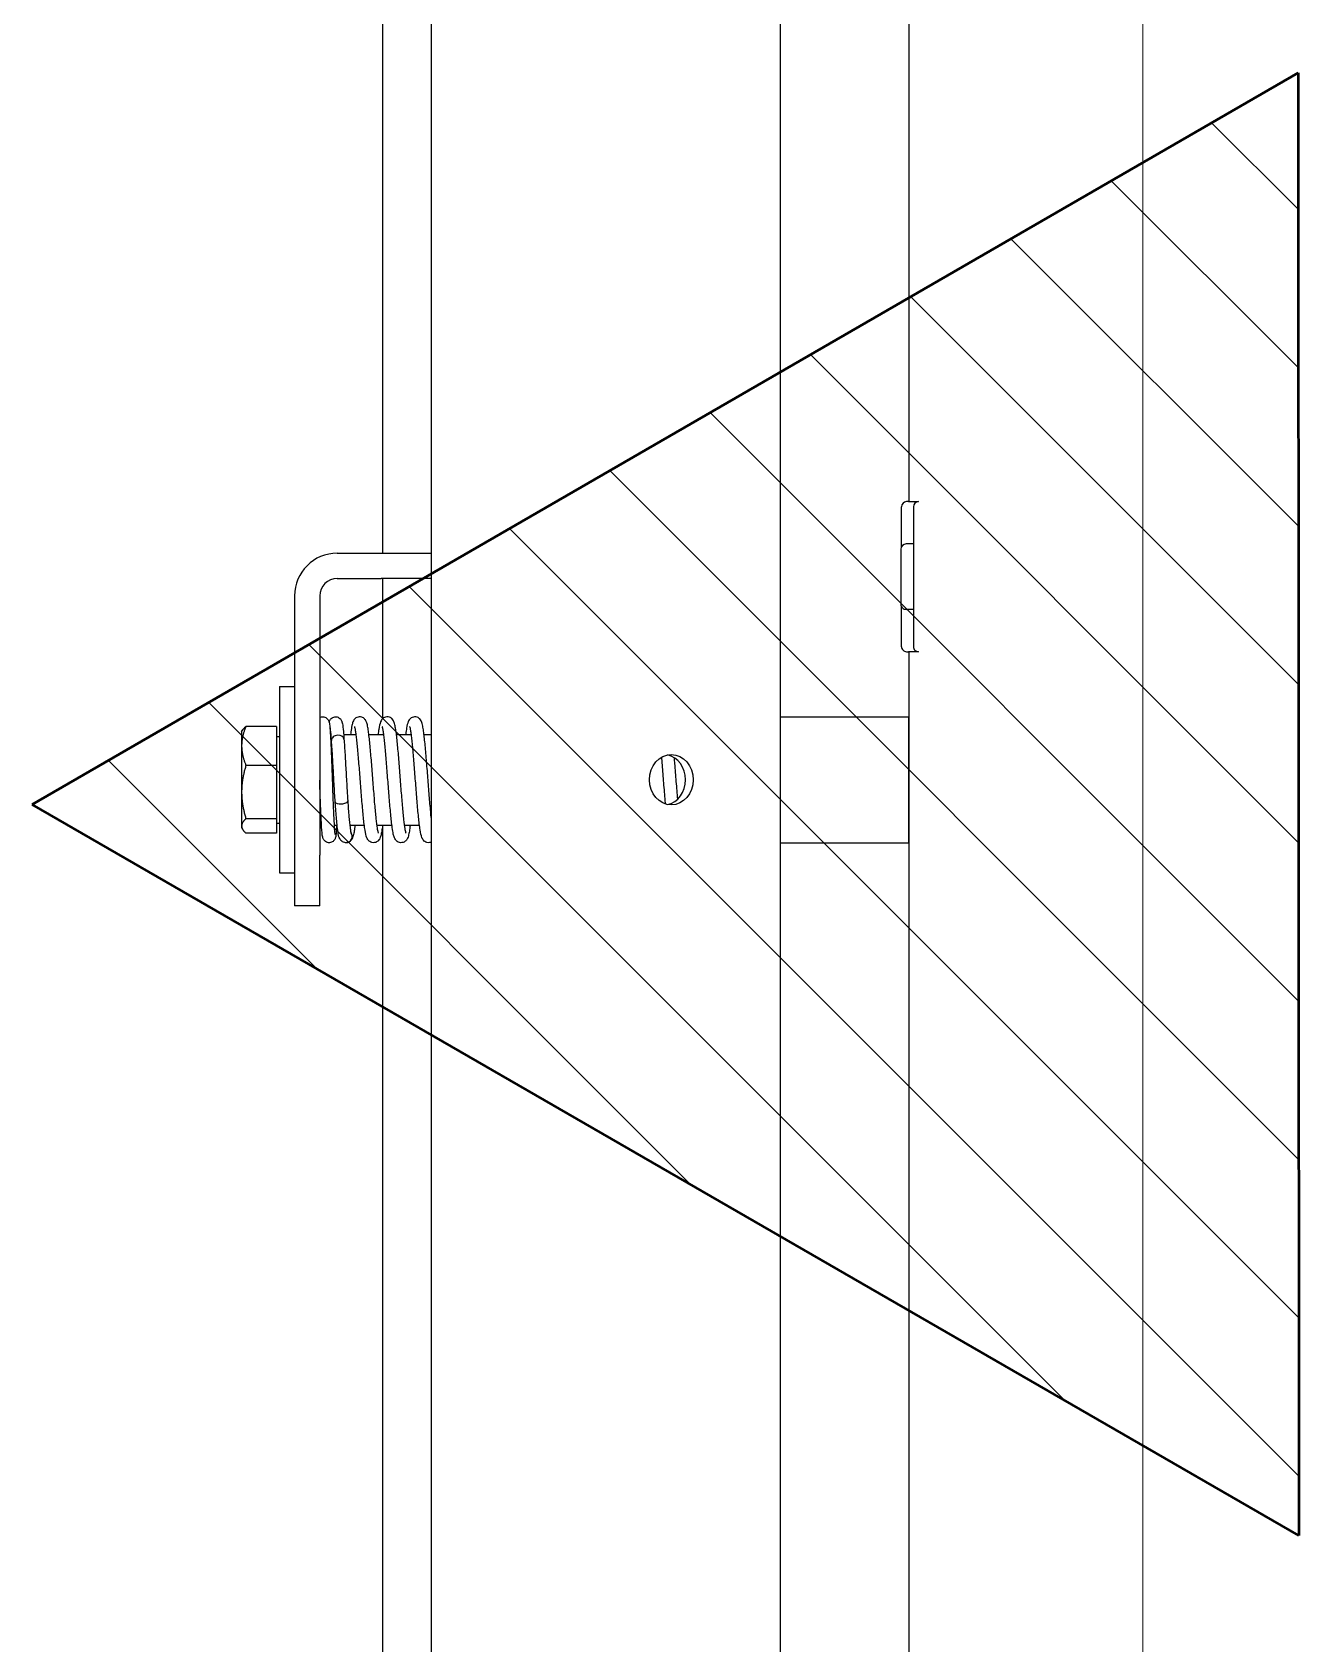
# Model space of a CAD drawing. Extents: x -3873 to 164127, y 7129 to 96529.
# Drawn here: x 54132.9 to 54384.5, y 48738.3 to 49058.3 of the extents above; entities that cross this region are included whole.
import ezdxf

# ---------------------------------------------------------------- set-up
doc = ezdxf.new("R2010")
doc.units = 0
doc.layers.add('CONSUMPTION', color=1, linetype='CONTINUOUS')
doc.layers.add('KROMEKA', color=1, linetype='CONTINUOUS')
for name, color, linetype, lineweight in [('Hatch (ISO)', 7, 'CONTINUOUS', 18), ('LAYOUT Kromeka', 1, 'CONTINUOUS', 5), ('Sketch Geometry (ISO)', 7, 'CONTINUOUS', 25)]:
    doc.layers.add(name, color=color, linetype=linetype, lineweight=lineweight)
doc.layers.get('CONSUMPTION').off()

# ---------------------------------------------------------------- blocks, each defined once
blk = doc.blocks.new('Direnaj')
at = {"layer": 'Hatch (ISO)', "lineweight": 18, "true_color": 0xff0000}
h = blk.add_hatch(dxfattribs=at)
h.set_pattern_fill('ANSI31', color=1, scale=2.54, style=0)
h.set_pattern_definition([(45, (0, 0), (-0.224506, 0.224506), [])])
h.paths.add_polyline_path([(-0.0011, 1.7971), (2.0747, -1.7958), (-2.0747, -1.7971)])
at = {"layer": 'Sketch Geometry (ISO)', "color": 1, "lineweight": 50, "true_color": 0xff0000}
for p, q in [((-2.0747, -1.7971), (-0.0011, 1.7971)), ((-0.0011, 1.7971), (2.0747, -1.7958)), ((2.0747, -1.7958), (-2.0747, -1.7971))]:
    blk.add_line(p, q, dxfattribs=at)
blk = doc.blocks.new('KD21-ara_yolma-64')
at = {"layer": 'KROMEKA', "color": 0}
for p, q in [((2269.9, 172.1), (2269.9, 178.15)), ((2271, 179), (2270.66, 178.81)), ((2271.33, 179), (2271, 179)), ((2278.06, 179), (2271.33, 179)), ((2272.76, 172.1), (2272.76, 178.15)), ((2287.23, 179), (2278.06, 179)), ((2283.36, 172.1), (2283.36, 178.15)), ((2290, 179), (2287.23, 179)), ((2290, 179), (2290.34, 178.81)), ((2291.1, 172.1), (2291.1, 178.15)), ((2299, 171.5), (2262, 171.5)), ((2262, 171.5), (2262, 168.5)), ((2272.76, 172.1), (2269.9, 172.1)), ((2271.9, 172.1), (2271.9, 171.5)), ((2283.36, 172.1), (2272.76, 172.1)), ((2291.1, 172.1), (2283.36, 172.1)), ((2289.1, 172.1), (2289.1, 171.5)), ((2299, 171.5), (2299, 168.5)), ((2265.5, 168.5), (2255.5, 168.5)), ((2255.5, 163.5), (2255.5, 168.5)), ((2317, 168.5), (2265.5, 168.5)), ((2255.5, 163.5), (2265.5, 163.5)), ((2317, 163.5), (2265.5, 163.5)), ((2271.5, 163.5), (2271.5, 163.14)), ((2271.5, 160.63), (2271.5, 160.03)), ((2289.5, 161.37), (2289.5, 161.25)), ((2320.5, 160), (2320.5, 151.28)), ((2325.5, 160), (2325.5, 151.28)), ((2271.5, 157.52), (2271.5, 154.63)), ((2289.5, 158.75), (2289.5, 156.25)), ((2289.5, 153.73), (2289.5, 150.77)), ((2271.44, 151), (1321.63, 151)), ((2271.5, 152.11), (2271.5, 149.16)), ((2320.5, 151), (2292.63, 151)), ((2320.5, 141.28), (2320.5, 151.28)), ((2325.5, 151.28), (2325.5, 141.28)), ((3242.44, 151), (2325.5, 151)), ((2289.5, 148.25), (2289.5, 145.3)), ((2271.5, 146.64), (2271.5, 143.68)), ((605.5, 141.28), (3196, 141.28)), ((2289.5, 142.78), (2289.5, 141.28)), ((3196, 72), (605.5, 72)), ((2268, 72), (2268, 46.5)), ((2293, 72), (2293, 46.5)), ((2326.31, 48.05), (2315.35, 48.05)), ((2305.93, 46.5), (605.5, 46.5)), ((2268, 46.5), (2293, 46.5)), ((2272.5, 46.5), (2272.5, 46.5)), ((2288.5, 46.5), (2288.5, 46.5)), ((2305.93, 46.92), (2305.93, 46.54)), ((2305.93, 44.55), (2305.93, 46.54)), ((2306.93, 47.92), (2314.85, 47.92)), ((2334.73, 45.55), (2306.93, 45.55)), ((2314.33, 45.55), (2314.33, 47.03)), ((2326.81, 47.92), (2334.73, 47.92)), ((2327.33, 45.55), (2327.33, 47.03)), ((2335.73, 46.54), (2335.73, 46.92)), ((2335.73, 46.54), (2335.73, 44.55)), ((3183, 46.5), (2335.73, 46.5))]:
    blk.add_line(p, q, dxfattribs=at)
for centre, radius, start, end in [((2317, 160), 8.5, 0, 90), ((2317, 160), 3.5, 0, 90), ((2315.35, 47.03), 1.02, 90, 180), ((2326.31, 47.03), 1.02, 0, 90), ((2306.93, 46.92), 1, 90, 180), ((2306.93, 44.55), 1, 90, 180), ((2334.73, 46.92), 1, 0, 90), ((2334.73, 44.55), 1, 0, 90)]:
    blk.add_arc(centre, radius, start, end, dxfattribs=at)
for centre, major_axis, ratio, start_param, end_param in [((2276.19, 159.18), (-0.1, 1.25), 0.38154, 6.274556, 7.821995), ((2288.45, 159.92), (-0.14, 1.24), 0.704994, 4.635293, 6.262246), ((2290.89, 160.53), (-0.25, -1.23), 0.921119, 4.11412, 4.241353), ((2269.25, 158.29), (-1, -0.75), 0.99913, 5.645268, 7.853982), ((2276.19, 159.18), (0.1, -1.25), 0.38154, 4.680402, 6.274512), ((2288.45, 159.92), (0.14, -1.24), 0.704994, 6.262506, 7.776885), ((2280.5, 95.15), (-5, 0), 0.866025, 0.174083, 2.96751)]:
    blk.add_ellipse(centre, major_axis=major_axis, ratio=ratio, start_param=start_param, end_param=end_param, dxfattribs=at)
blk.add_ellipse((2280.5, 93.65), major_axis=(-5, 0), ratio=0.866025, dxfattribs=at)
for points, weights in [([(2271.33, 179), (2270.66, 179), (2269.9, 178.15)], [1, 1.0379548493, 1]), ([(2272.76, 178.15), (2271.99, 179), (2271.33, 179)], [1, 1.0379548493, 1]), ([(2278.06, 179), (2275.6, 179), (2272.76, 178.15)], [1, 1.0379548493, 1]), ([(2283.36, 178.15), (2280.52, 179), (2278.06, 179)], [1, 1.0379548493, 1]), ([(2287.23, 179), (2285.44, 179), (2283.36, 178.15)], [1, 1.0379548493, 1]), ([(2291.1, 178.15), (2289.03, 179), (2287.23, 179)], [1, 1.0379548493, 1]), ([(2290.34, 178.81), (2290.7, 178.6), (2291.1, 178.15)], [1.01896263265, 1.01950724926, 1])]:
    blk.add_rational_spline(points, weights, degree=2, dxfattribs=at)
for points, knots in [([(2271.5, 160.12), (2271.37, 160.13), (2271.25, 160.14), (2270.43, 160.19), (2269.9, 160.23), (2269.3, 160.31), (2269.15, 160.32), (2268.83, 160.43), (2268.75, 160.46), (2268.62, 160.54), (2268.56, 160.57), (2268.42, 160.68), (2268.34, 160.76), (2268.2, 160.94), (2268.13, 161.05), (2268.04, 161.29), (2268.01, 161.42), (2267.99, 161.7), (2268.01, 161.84), (2268.09, 162.11), (2268.15, 162.24), (2268.3, 162.45), (2268.39, 162.55), (2268.56, 162.68), (2268.64, 162.73), (2268.78, 162.8), (2268.83, 162.83), (2268.96, 162.87), (2269.03, 162.89), (2269.24, 162.94), (2269.37, 162.96), (2270.03, 163.04), (2270.79, 163.1), (2272.64, 163.2), (2273.69, 163.25), (2275.89, 163.34), (2277.06, 163.38), (2278.95, 163.45), (2279.68, 163.48), (2280.4, 163.5)], [1.02431, 1.02431, 1.02431, 1.02431, 1.086404, 1.086404, 1.453365, 1.453365, 1.657182, 1.657182, 1.703446, 1.703446, 1.731617, 1.731617, 1.771032, 1.771032, 1.810037, 1.810037, 1.852994, 1.852994, 1.896907, 1.896907, 1.94083, 1.94083, 1.984096, 1.984096, 2.023615, 2.023615, 2.062841, 2.062841, 2.122259, 2.122259, 2.274723, 2.274723, 2.739311, 2.739311, 3.138573, 3.138573, 3.502003, 3.502003, 3.719297, 3.719297, 3.719297, 3.719297]), ([(2292.84, 163.5), (2292.9, 163.38), (2292.95, 163.25), (2293, 162.97), (2293.01, 162.83), (2292.96, 162.56), (2292.92, 162.42), (2292.79, 162.18), (2292.71, 162.07), (2292.54, 161.9), (2292.45, 161.84), (2292.3, 161.74), (2292.24, 161.71), (2292.11, 161.66), (2292.05, 161.65), (2291.89, 161.6), (2291.81, 161.58), (2291.43, 161.52), (2291.09, 161.49), (2290.26, 161.42), (2289.81, 161.39), (2288.49, 161.32), (2287.5, 161.27), (2285.38, 161.18), (2284.22, 161.14), (2281.87, 161.05), (2280.64, 161.01), (2278.25, 160.93), (2277.06, 160.88), (2274.88, 160.8), (2273.86, 160.76), (2272.11, 160.67), (2271.36, 160.63), (2270.23, 160.55), (2269.81, 160.5), (2269.68, 160.48), (2269.66, 160.47), (2269.66, 160.47)], [0, 0, 0, 0, 0.044517, 0.044517, 0.088097, 0.088097, 0.132049, 0.132049, 0.175777, 0.175777, 0.217121, 0.217121, 0.255009, 0.255009, 0.302867, 0.302867, 0.40054, 0.40054, 0.694287, 0.694287, 0.937386, 0.937386, 1.319072, 1.319072, 1.683534, 1.683534, 2.044353, 2.044353, 2.403524, 2.403524, 2.761239, 2.761239, 3.116531, 3.116531, 3.464667, 3.464667, 3.513868, 3.513868, 3.513868, 3.513868]), ([(2268, 158.29), (2268, 158.45), (2268.03, 158.62), (2268.14, 158.9), (2268.22, 159.03), (2268.39, 159.23), (2268.48, 159.31), (2268.66, 159.44), (2268.75, 159.49), (2268.96, 159.59), (2269.07, 159.63), (2269.55, 159.77), (2269.94, 159.83), (2270.91, 159.97), (2271.42, 160.03), (2272.89, 160.17), (2273.95, 160.26), (2275.43, 160.37), (2275.76, 160.4), (2276.09, 160.42)], [0, 0, 0, 0, 0.056301, 0.056301, 0.110398, 0.110398, 0.165151, 0.165151, 0.227693, 0.227693, 0.332307, 0.332307, 0.646471, 0.646471, 0.907875, 0.907875, 1.300826, 1.300826, 1.409763, 1.409763, 1.409763, 1.409763]), ([(2276.09, 160.42), (2277.23, 160.49), (2278.46, 160.56), (2280.88, 160.7), (2282.11, 160.77), (2284.43, 160.9), (2285.55, 160.97), (2287.19, 161.08), (2287.8, 161.13), (2288.34, 161.17)], [0, 0, 0, 0, 0.369211, 0.369211, 0.73028, 0.73028, 1.089212, 1.089212, 1.320399, 1.320399, 1.320399, 1.320399]), ([(2288.35, 161.17), (2289.19, 161.22), (2289.9, 161.28), (2290.66, 161.36), (2290.86, 161.38), (2291.14, 161.42), (2291.24, 161.44), (2291.26, 161.45), (2291.26, 161.45), (2291.26, 161.45)], [0, 0, 0, 0, 0.3567346, 0.3567346, 0.5254337, 0.5254337, 0.676826, 0.676826, 0.6920642, 0.6920642, 0.6920642, 0.6920642]), ([(2291.95, 161.62), (2292.06, 161.59), (2292.18, 161.55), (2292.4, 161.42), (2292.45, 161.38), (2292.6, 161.27), (2292.7, 161.17), (2292.85, 160.94), (2292.91, 160.82), (2292.99, 160.56), (2293.01, 160.41), (2292.99, 160.13), (2292.96, 159.98), (2292.85, 159.72), (2292.78, 159.6), (2292.62, 159.41), (2292.53, 159.33), (2292.37, 159.22), (2292.29, 159.18), (2292.14, 159.11), (2292.07, 159.09), (2291.87, 159.02), (2291.76, 159), (2291.24, 158.9), (2290.74, 158.85), (2289.63, 158.75), (2289.13, 158.72), (2288.57, 158.68)], [0.263592, 0.263592, 0.263592, 0.263592, 0.364363, 0.364363, 0.394563, 0.394563, 0.44423, 0.44423, 0.487949, 0.487949, 0.534146, 0.534146, 0.580869, 0.580869, 0.627509, 0.627509, 0.67288, 0.67288, 0.717122, 0.717122, 0.774689, 0.774689, 0.896277, 0.896277, 1.263357, 1.263357, 1.500007, 1.500007, 1.500007, 1.500007]), ([(2271.5, 156.47), (2271.27, 156.5), (2271.06, 156.53), (2270.48, 156.61), (2270.16, 156.66), (2269.55, 156.78), (2269.29, 156.85), (2268.87, 157.01), (2268.73, 157.07), (2268.47, 157.27), (2268.4, 157.33), (2268.23, 157.53), (2268.12, 157.7), (2268.02, 158.03), (2268, 158.16), (2268, 158.29)], [88.8692012, 88.8692012, 88.8692012, 88.8692012, 88.9646121, 88.9646121, 89.1401037, 89.1401037, 89.3377471, 89.3377471, 89.4365689, 89.4365689, 89.4687714, 89.4687714, 89.512565, 89.512565, 89.5353906, 89.5353906, 89.5353906, 89.5353906]), ([(2276.3, 157.93), (2275.18, 157.85), (2274.13, 157.77), (2272.34, 157.61), (2271.57, 157.53), (2270.72, 157.42), (2270.48, 157.38), (2270.12, 157.32), (2269.99, 157.29), (2269.89, 157.26), (2269.87, 157.25), (2269.87, 157.25)], [0.000112, 0.000112, 0.000112, 0.000112, 0.362793, 0.362793, 0.716412, 0.716412, 0.884984, 0.884984, 1.039328, 1.039328, 1.106944, 1.106944, 1.106944, 1.106944]), ([(2269.93, 151.82), (2269.93, 151.82), (2269.93, 151.82), (2269.93, 151.82), (2269.99, 151.84), (2270.26, 151.91), (2270.55, 151.97), (2271.41, 152.11), (2272.06, 152.19), (2273.23, 152.31), (2273.68, 152.36), (2274.63, 152.45), (2275.14, 152.5), (2276.2, 152.59), (2276.75, 152.63), (2277.89, 152.72), (2278.48, 152.77), (2279.67, 152.86), (2280.27, 152.91), (2281.47, 153), (2282.07, 153.05), (2283.26, 153.14), (2283.84, 153.19), (2284.99, 153.28), (2285.54, 153.33), (2286.61, 153.43), (2287.12, 153.47), (2288.09, 153.57), (2288.55, 153.62), (2289.4, 153.72), (2289.8, 153.77), (2290.52, 153.87), (2290.85, 153.92), (2291.48, 154.05), (2291.75, 154.11), (2292.15, 154.28), (2292.25, 154.33), (2292.45, 154.47), (2292.53, 154.53), (2292.73, 154.73), (2292.85, 154.89), (2292.98, 155.28), (2293.01, 155.46), (2292.98, 155.81), (2292.94, 155.97), (2292.81, 156.25), (2292.73, 156.36), (2292.55, 156.56), (2292.46, 156.63), (2292.23, 156.79), (2292.11, 156.84), (2291.75, 156.98), (2291.52, 157.04), (2290.9, 157.17), (2290.48, 157.24), (2289.84, 157.33), (2289.67, 157.35), (2289.5, 157.37)], [83.441749, 83.441749, 83.441749, 83.441749, 83.443378, 83.443378, 83.55857, 83.55857, 83.768661, 83.768661, 84.055309, 84.055309, 84.210853, 84.210853, 84.368509, 84.368509, 84.527344, 84.527344, 84.686915, 84.686915, 84.847013, 84.847013, 85.007558, 85.007558, 85.168567, 85.168567, 85.330161, 85.330161, 85.492632, 85.492632, 85.656644, 85.656644, 85.823844, 85.823844, 85.999404, 85.999404, 86.210749, 86.210749, 86.279019, 86.279019, 86.319786, 86.319786, 86.36706, 86.36706, 86.399328, 86.399328, 86.429173, 86.429173, 86.46318, 86.46318, 86.508204, 86.508204, 86.589269, 86.589269, 86.763724, 86.763724, 86.988155, 86.988155, 87.059987, 87.059987, 87.059987, 87.059987]), ([(2288.57, 158.68), (2287.68, 158.61), (2286.63, 158.54), (2284.4, 158.4), (2283.2, 158.33), (2280.8, 158.19), (2279.56, 158.12), (2277.67, 158.01), (2276.97, 157.97), (2276.3, 157.93)], [0, 0, 0, 0, 0.377715, 0.377715, 0.743883, 0.743883, 1.105587, 1.105587, 1.324108, 1.324108, 1.324108, 1.324108]), ([(2271.5, 150.99), (2271.45, 151), (2271.4, 151), (2270.96, 151.06), (2270.6, 151.11), (2269.94, 151.23), (2269.65, 151.28), (2269.15, 151.42), (2268.96, 151.47), (2268.59, 151.7), (2268.5, 151.76), (2268.29, 151.97), (2268.16, 152.13), (2268.02, 152.52), (2267.99, 152.7), (2268.01, 153.06), (2268.06, 153.22), (2268.18, 153.5), (2268.26, 153.61), (2268.44, 153.81), (2268.53, 153.88), (2268.76, 154.04), (2268.87, 154.09), (2269.43, 154.32), (2269.86, 154.39), (2270.84, 154.55), (2271.24, 154.6), (2272.1, 154.71), (2272.55, 154.76), (2273.51, 154.85), (2274.02, 154.9), (2275.07, 155), (2275.62, 155.05), (2276.76, 155.14), (2277.34, 155.19), (2278.52, 155.28), (2279.12, 155.33), (2280.33, 155.42), (2280.93, 155.47), (2282.13, 155.56), (2282.72, 155.61), (2283.88, 155.7), (2284.44, 155.75), (2285.53, 155.84), (2286.05, 155.89), (2287.04, 155.98), (2287.5, 156.02), (2288.36, 156.11), (2288.76, 156.16), (2289.46, 156.24), (2289.77, 156.29), (2290.3, 156.37), (2290.52, 156.41), (2290.84, 156.47), (2290.95, 156.5), (2291.05, 156.53), (2291.07, 156.54), (2291.07, 156.54)], [82.58601, 82.58601, 82.58601, 82.58601, 82.60638, 82.60638, 82.777036, 82.777036, 82.964576, 82.964576, 83.127807, 83.127807, 83.175308, 83.175308, 83.224111, 83.224111, 83.256628, 83.256628, 83.286431, 83.286431, 83.320185, 83.320185, 83.364574, 83.364574, 83.443136, 83.443136, 83.762018, 83.762018, 83.944025, 83.944025, 84.112707, 84.112707, 84.277294, 84.277294, 84.44005, 84.44005, 84.601812, 84.601812, 84.762939, 84.762939, 84.923584, 84.923584, 85.083784, 85.083784, 85.243483, 85.243483, 85.402503, 85.402503, 85.560459, 85.560459, 85.71653, 85.71653, 85.868857, 85.868857, 86.012898, 86.012898, 86.137536, 86.137536, 86.204254, 86.204254, 86.204254, 86.204254]), ([(2271.5, 145.52), (2271.26, 145.55), (2271.03, 145.58), (2270.44, 145.66), (2270.12, 145.72), (2269.49, 145.84), (2269.22, 145.9), (2268.82, 146.08), (2268.74, 146.13), (2268.56, 146.24), (2268.47, 146.31), (2268.28, 146.51), (2268.15, 146.67), (2268.02, 147.06), (2267.99, 147.24), (2268.01, 147.59), (2268.06, 147.75), (2268.19, 148.03), (2268.27, 148.14), (2268.44, 148.34), (2268.54, 148.41), (2268.77, 148.57), (2268.88, 148.62), (2269.24, 148.76), (2269.46, 148.82), (2270.08, 148.95), (2270.5, 149.02), (2271.37, 149.14), (2271.8, 149.2), (2272.7, 149.3), (2273.17, 149.34), (2274.18, 149.44), (2274.7, 149.49), (2275.8, 149.58), (2276.36, 149.63), (2277.52, 149.73), (2278.11, 149.77), (2279.31, 149.87), (2279.92, 149.91), (2281.12, 150.01), (2281.72, 150.05), (2282.9, 150.15), (2283.49, 150.19), (2284.61, 150.29), (2285.16, 150.33), (2286.21, 150.42), (2286.71, 150.47), (2287.64, 150.56), (2288.08, 150.61), (2288.87, 150.69), (2289.23, 150.74), (2289.86, 150.82), (2290.14, 150.86), (2290.57, 150.94), (2290.75, 150.98), (2290.97, 151.03), (2291.04, 151.05), (2291.07, 151.06), (2291.07, 151.07), (2291.07, 151.07)], [76.30283, 76.30283, 76.30283, 76.30283, 76.405056, 76.405056, 76.581129, 76.581129, 76.79555, 76.79555, 76.852285, 76.852285, 76.894315, 76.894315, 76.941946, 76.941946, 76.974276, 76.974276, 77.004109, 77.004109, 77.038052, 77.038052, 77.082917, 77.082917, 77.163345, 77.163345, 77.333878, 77.333878, 77.561609, 77.561609, 77.735424, 77.735424, 77.901848, 77.901848, 78.065478, 78.065478, 78.227735, 78.227735, 78.38919, 78.38919, 78.550095, 78.550095, 78.710546, 78.710546, 78.87054, 78.87054, 79.029973, 79.029973, 79.188593, 79.188593, 79.345865, 79.345865, 79.500628, 79.500628, 79.650156, 79.650156, 79.787655, 79.787655, 79.897847, 79.897847, 79.921069, 79.921069, 79.921069, 79.921069]), ([(2269.93, 146.35), (2269.93, 146.34), (2269.98, 146.36), (2270.2, 146.42), (2270.46, 146.48), (2271.26, 146.61), (2271.87, 146.69), (2273, 146.81), (2273.43, 146.86), (2274.36, 146.95), (2274.86, 146.99), (2275.9, 147.08), (2276.45, 147.13), (2277.58, 147.22), (2278.16, 147.27), (2279.34, 147.36), (2279.94, 147.41), (2281.14, 147.5), (2281.74, 147.55), (2282.93, 147.64), (2283.52, 147.69), (2284.67, 147.78), (2285.24, 147.83), (2286.32, 147.92), (2286.84, 147.97), (2287.83, 148.07), (2288.3, 148.11), (2289.18, 148.21), (2289.58, 148.26), (2290.33, 148.36), (2290.67, 148.42), (2291.31, 148.54), (2291.59, 148.6), (2291.97, 148.73), (2292.08, 148.77), (2292.32, 148.9), (2292.45, 148.97), (2292.71, 149.24), (2292.84, 149.39), (2292.98, 149.78), (2293.01, 149.97), (2292.99, 150.32), (2292.94, 150.48), (2292.82, 150.76), (2292.74, 150.87), (2292.56, 151.07), (2292.47, 151.14), (2292.24, 151.3), (2292.13, 151.35), (2291.57, 151.58), (2291.13, 151.66), (2290.21, 151.8), (2289.87, 151.85), (2289.5, 151.9)], [77.158564, 77.158564, 77.158564, 77.158564, 77.261186, 77.261186, 77.461698, 77.461698, 77.743896, 77.743896, 77.89888, 77.89888, 78.056239, 78.056239, 78.2149, 78.2149, 78.374356, 78.374356, 78.534367, 78.534367, 78.694831, 78.694831, 78.855749, 78.855749, 79.01722, 79.01722, 79.179496, 79.179496, 79.343145, 79.343145, 79.509543, 79.509543, 79.682774, 79.682774, 79.88165, 79.88165, 79.961758, 79.961758, 80.033823, 80.033823, 80.082567, 80.082567, 80.115075, 80.115075, 80.144879, 80.144879, 80.178642, 80.178642, 80.223054, 80.223054, 80.301703, 80.301703, 80.621592, 80.621592, 80.776806, 80.776806, 80.776806, 80.776806]), ([(2268.13, 141.28), (2268.11, 141.32), (2268.09, 141.37), (2268.02, 141.57), (2267.99, 141.76), (2268.01, 142.11), (2268.06, 142.27), (2268.18, 142.55), (2268.26, 142.66), (2268.44, 142.86), (2268.53, 142.93), (2268.76, 143.09), (2268.88, 143.14), (2269.45, 143.37), (2269.9, 143.45), (2270.9, 143.6), (2271.3, 143.66), (2272.16, 143.76), (2272.62, 143.81), (2273.58, 143.91), (2274.09, 143.96), (2275.15, 144.05), (2275.7, 144.1), (2276.84, 144.19), (2277.42, 144.24), (2278.61, 144.34), (2279.21, 144.38), (2280.42, 144.48), (2281.02, 144.52), (2282.22, 144.62), (2282.81, 144.66), (2283.96, 144.75), (2284.52, 144.8), (2285.6, 144.89), (2286.12, 144.94), (2287.11, 145.03), (2287.57, 145.08), (2288.42, 145.17), (2288.81, 145.21), (2289.51, 145.3), (2289.82, 145.34), (2290.33, 145.42), (2290.55, 145.46), (2290.85, 145.52), (2290.96, 145.55), (2291.06, 145.58), (2291.07, 145.59), (2291.07, 145.59)], [70.648268, 70.648268, 70.648268, 70.648268, 70.658133, 70.658133, 70.690577, 70.690577, 70.720391, 70.720391, 70.754217, 70.754217, 70.798788, 70.798788, 70.878056, 70.878056, 71.205185, 71.205185, 71.385945, 71.385945, 71.554327, 71.554327, 71.718791, 71.718791, 71.881487, 71.881487, 72.043212, 72.043212, 72.204314, 72.204314, 72.364937, 72.364937, 72.525115, 72.525115, 72.684787, 72.684787, 72.843766, 72.843766, 73.001655, 73.001655, 73.157601, 73.157601, 73.309666, 73.309666, 73.453103, 73.453103, 73.576352, 73.576352, 73.637883, 73.637883, 73.637883, 73.637883]), ([(2272.51, 141.28), (2272.72, 141.31), (2272.94, 141.33), (2273.6, 141.4), (2274.07, 141.44), (2275.05, 141.53), (2275.57, 141.58), (2276.66, 141.67), (2277.22, 141.72), (2278.38, 141.81), (2278.97, 141.86), (2280.16, 141.95), (2280.77, 142), (2281.97, 142.09), (2282.57, 142.14), (2283.75, 142.23), (2284.32, 142.28), (2285.45, 142.37), (2285.99, 142.42), (2287.04, 142.51), (2287.54, 142.56), (2288.48, 142.66), (2288.92, 142.71), (2289.73, 142.8), (2290.11, 142.86), (2290.8, 142.96), (2291.11, 143.02), (2291.56, 143.12), (2291.73, 143.17), (2292.09, 143.3), (2292.28, 143.34), (2292.68, 143.72), (2292.82, 143.88), (2292.97, 144.27), (2293.01, 144.46), (2292.99, 144.81), (2292.95, 144.97), (2292.83, 145.26), (2292.75, 145.38), (2292.58, 145.58), (2292.49, 145.65), (2292.27, 145.81), (2292.15, 145.86), (2291.65, 146.08), (2291.28, 146.15), (2290.43, 146.29), (2290.03, 146.35), (2289.56, 146.41), (2289.53, 146.42), (2289.5, 146.42)], [71.448622, 71.448622, 71.448622, 71.448622, 71.531832, 71.531832, 71.688103, 71.688103, 71.846152, 71.846152, 72.005223, 72.005223, 72.164954, 72.164954, 72.32518, 72.32518, 72.485849, 72.485849, 72.647002, 72.647002, 72.8088, 72.8088, 72.971608, 72.971608, 73.136267, 73.136267, 73.304975, 73.304975, 73.485351, 73.485351, 73.608341, 73.608341, 73.745437, 73.745437, 73.797203, 73.797203, 73.830128, 73.830128, 73.859885, 73.859885, 73.893263, 73.893263, 73.936721, 73.936721, 74.011702, 74.011702, 74.291408, 74.291408, 74.481155, 74.481155, 74.493624, 74.493624, 74.493624, 74.493624]), ([(2275.68, 94.81), (2275.75, 94.81), (2275.83, 94.82), (2276.46, 94.87), (2277.04, 94.92), (2278.21, 95.01), (2278.81, 95.06), (2280.02, 95.15), (2280.62, 95.2), (2281.82, 95.29), (2282.42, 95.34), (2283.58, 95.43), (2284.15, 95.48), (2284.8, 95.53), (2284.9, 95.54), (2284.99, 95.55)], [15.2757451, 15.2757451, 15.2757451, 15.2757451, 15.2968609, 15.2968609, 15.4587615, 15.4587615, 15.6199834, 15.6199834, 15.7807065, 15.7807065, 15.9409855, 15.9409855, 16.1007799, 16.1007799, 16.1291151, 16.1291151, 16.1291151, 16.1291151]), ([(2276.66, 92.38), (2277.21, 92.42), (2277.78, 92.47), (2278.94, 92.56), (2279.54, 92.61), (2280.74, 92.7), (2281.34, 92.75), (2282.54, 92.84), (2283.13, 92.89), (2284.1, 92.97), (2284.49, 93), (2284.86, 93.03)], [15.3496982, 15.3496982, 15.3496982, 15.3496982, 15.5074078, 15.5074078, 15.6673086, 15.6673086, 15.8276766, 15.8276766, 15.9884904, 15.9884904, 16.0958281, 16.0958281, 16.0958281, 16.0958281])]:
    blk.add_open_spline(points, degree=3, knots=knots, dxfattribs=at)
at = {"layer": 'CONSUMPTION', "xscale": 70, "yscale": 70, "zscale": 70}
blk.add_blockref('Direnaj', (2275.68, 94.81), dxfattribs=at)

msp = doc.modelspace()

# ---------------------------------------------------------------- linework, layer by layer
at = {"layer": 'LAYOUT Kromeka', "ltscale": 20}
msp.add_line((54353.46, 41869.55), (54353.46, 63607.05), dxfattribs=at)

# ---------------------------------------------------------------- block references
at = {"layer": 'LAYOUT Kromeka', "ltscale": 20, "rotation": 89.99999999999999}
msp.add_blockref('KD21-ara_yolma-64', (54353.46, 46629.41), dxfattribs=at)

doc.saveas('drawing.dxf')
